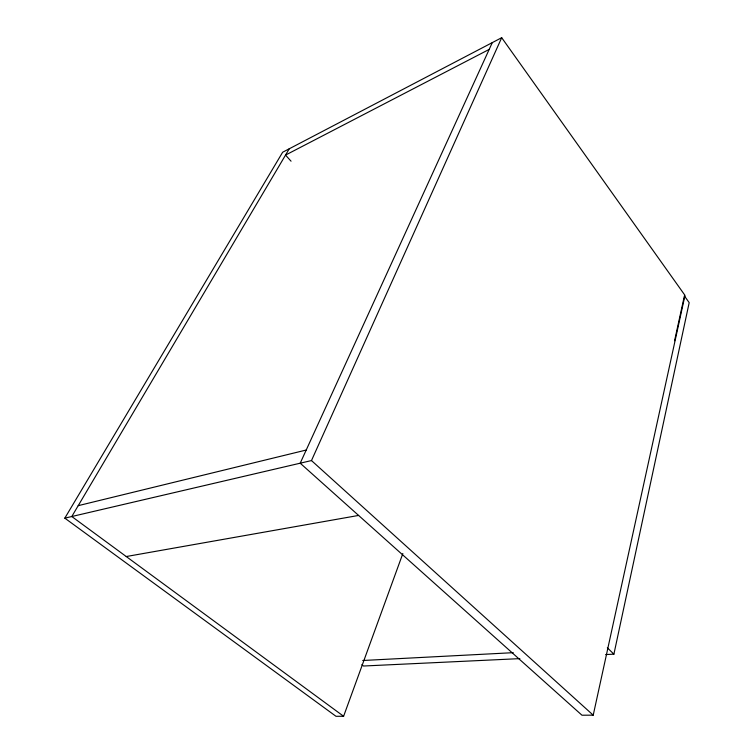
<?xml version="1.0" encoding="UTF-8"?>
<svg xmlns="http://www.w3.org/2000/svg" width="754" height="754" viewBox="0 0 754 754"><rect width="100%" height="100%" fill="white"/><g stroke="black" fill="none" stroke-linecap="round" stroke-linejoin="round"><path stroke-width="1.13" d="M605.669 654.566L613.897 654.17L689.184 302.646L684.396 295.917L674.576 340.761M492.287 42.62L300.205 463.201L581.965 715.216L593.219 715.16L684.99 295.38L501.693 37.7L282.646 152.242L64.816 518.149L336.001 716.3L343.607 716.262L402.843 553.54M64.816 518.149L311.477 460.562L501.693 37.7M289.253 148.792L71.79 516.518L343.607 716.262M489.186 49.406L285.53 155.088L291.053 161.196M78.199 505.67L306.209 450.034M126.238 556.537L358.602 515.434M362.731 660.504L513.267 652.672M519.855 658.628L363.494 666.018L361.835 664.717M311.477 460.562L593.219 715.16M607.347 647.771L613.897 654.17"/></g></svg>
